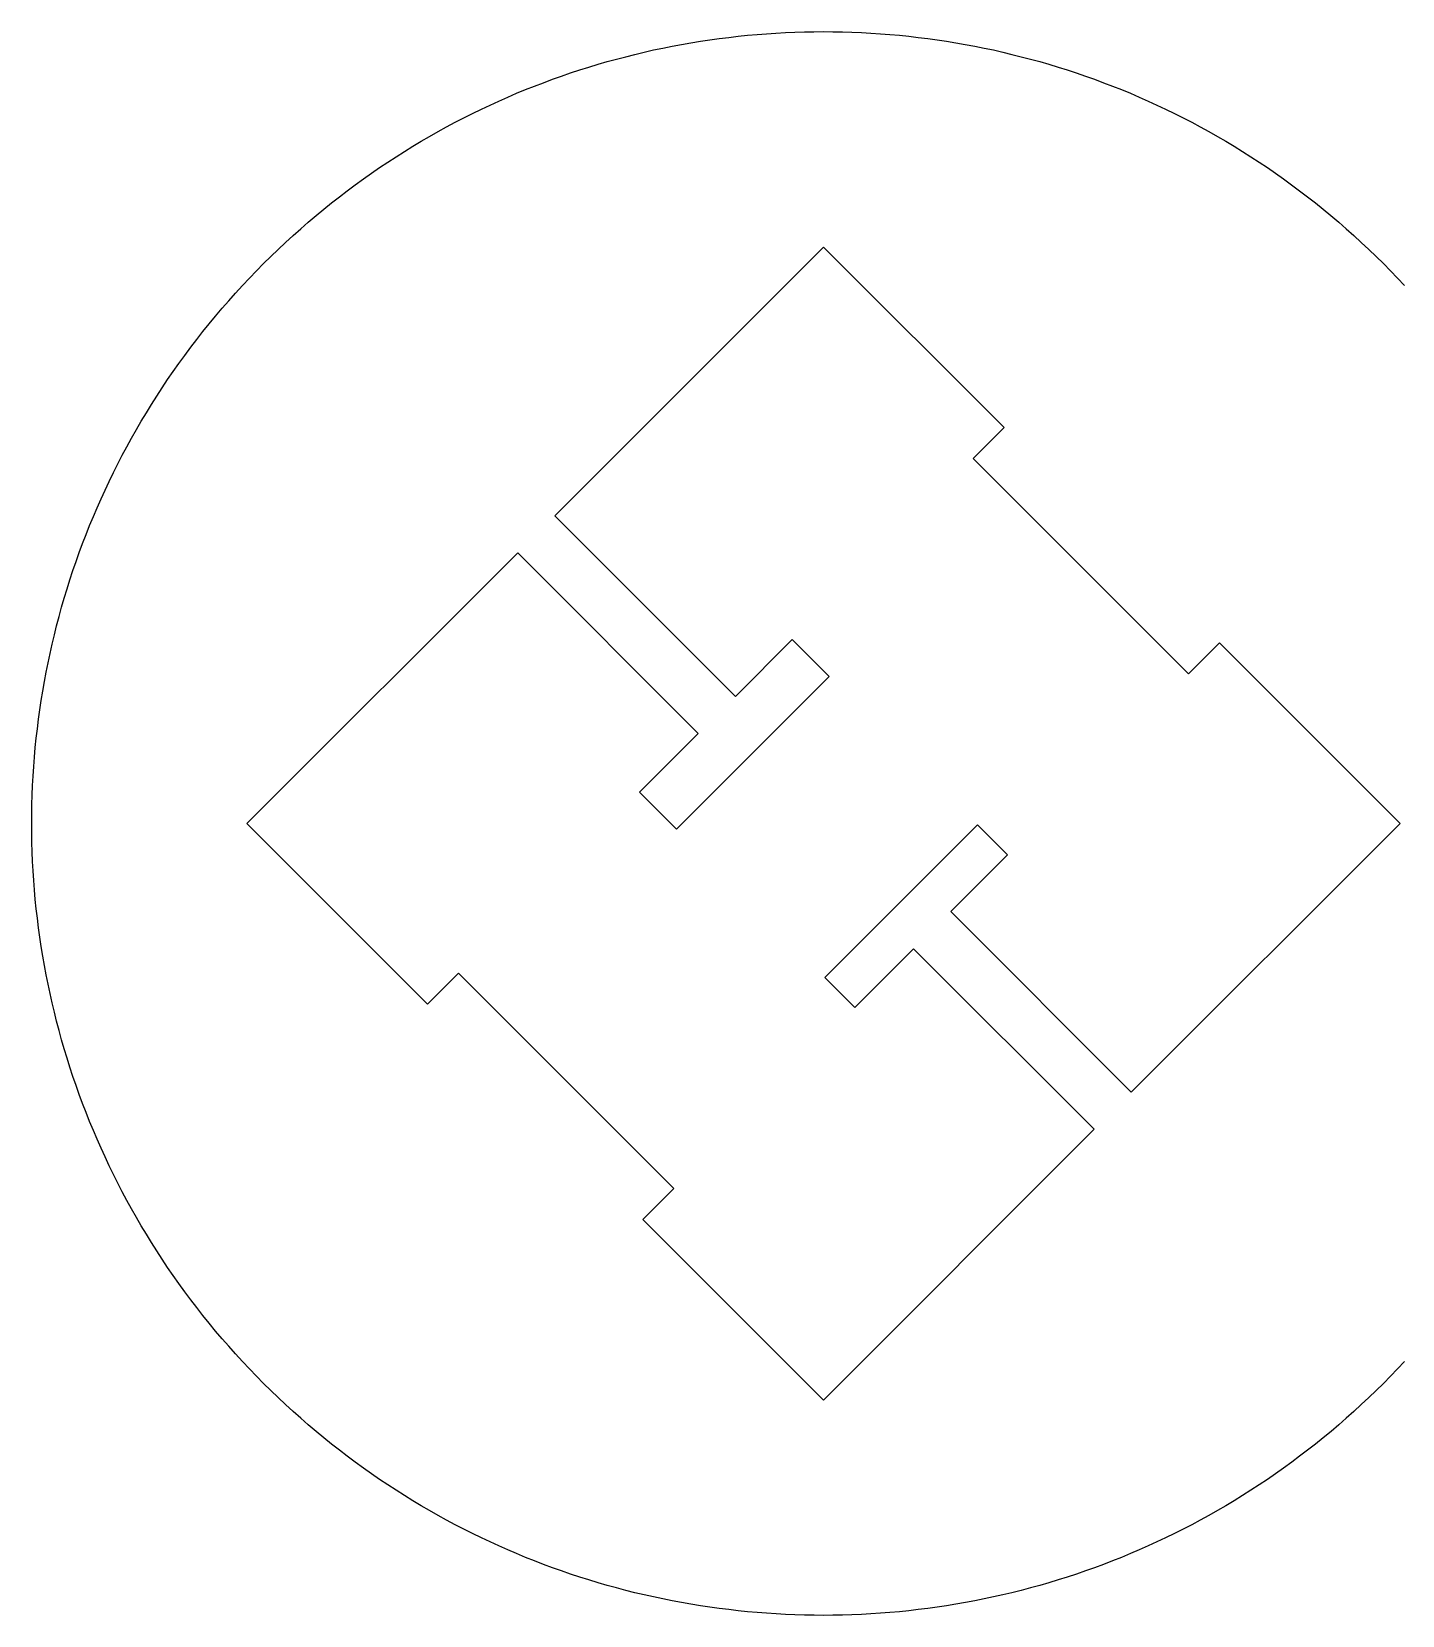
# Model space of a CAD drawing. Extents: x 14 to 324, y 11 to 161.
# Drawn here: x 58.8 to 110.3, y 45.7 to 105.1 of the extents above; entities that cross this region are included whole.
import ezdxf

# ---------------------------------------------------------------- set-up
doc = ezdxf.new("R2010")
doc.units = 0
doc.layers.add('Layer_1', color=7, linetype='CONTINUOUS')

msp = doc.modelspace()

# ---------------------------------------------------------------- linework, layer by layer
at = {"layer": 'Layer_1', "color": 7}
for p, q in [((82.864, 104.58), (83.216, 104.647)), ((83.216, 104.647), (83.567, 104.709)), ((83.567, 104.709), (83.921, 104.766)), ((83.921, 104.766), (84.273, 104.819)), ((84.273, 104.819), (84.627, 104.868)), ((84.627, 104.868), (84.982, 104.913)), ((84.982, 104.913), (85.336, 104.954)), ((85.336, 104.954), (85.692, 104.989)), ((85.692, 104.989), (86.045, 105.02)), ((86.045, 105.02), (86.401, 105.049)), ((86.401, 105.049), (86.757, 105.073)), ((86.757, 105.073), (87.115, 105.09)), ((87.115, 105.09), (87.47, 105.106)), ((87.47, 105.106), (87.826, 105.116)), ((87.826, 105.116), (88.182, 105.124)), ((88.182, 105.124), (88.539, 105.126)), ((88.539, 105.126), (88.895, 105.124)), ((88.895, 105.124), (89.251, 105.116)), ((89.251, 105.116), (89.608, 105.106)), ((89.608, 105.106), (89.964, 105.09)), ((89.964, 105.09), (90.32, 105.073)), ((90.32, 105.073), (90.675, 105.049)), ((90.675, 105.049), (91.031, 105.02)), ((91.031, 105.02), (91.387, 104.989)), ((91.387, 104.989), (91.743, 104.954)), ((91.743, 104.954), (92.096, 104.913)), ((92.096, 104.913), (92.45, 104.868)), ((92.45, 104.868), (92.804, 104.819)), ((92.804, 104.819), (93.157, 104.766)), ((93.157, 104.766), (93.509, 104.709)), ((93.509, 104.709), (93.861, 104.647)), ((93.861, 104.647), (94.213, 104.58)), ((80.081, 103.902), (80.425, 104.002)), ((80.425, 104.002), (80.771, 104.098)), ((80.771, 104.098), (81.118, 104.187)), ((81.118, 104.187), (81.466, 104.275)), ((81.466, 104.275), (81.814, 104.357)), ((81.814, 104.357), (82.164, 104.438)), ((82.164, 104.438), (82.514, 104.512)), ((82.514, 104.512), (82.864, 104.58)), ((94.213, 104.58), (94.565, 104.512)), ((94.565, 104.512), (94.914, 104.438)), ((94.914, 104.438), (95.264, 104.357)), ((95.264, 104.357), (95.612, 104.275)), ((95.612, 104.275), (95.96, 104.187)), ((95.96, 104.187), (96.306, 104.098)), ((96.306, 104.098), (96.652, 104.002)), ((96.652, 104.002), (96.998, 103.902)), ((78.371, 103.339), (78.711, 103.458)), ((78.711, 103.458), (79.051, 103.576)), ((79.051, 103.576), (79.393, 103.689)), ((79.393, 103.689), (79.737, 103.797)), ((79.737, 103.797), (80.081, 103.902)), ((96.998, 103.902), (97.342, 103.797)), ((97.342, 103.797), (97.686, 103.689)), ((97.686, 103.689), (98.026, 103.576)), ((98.026, 103.576), (98.368, 103.458)), ((98.368, 103.458), (98.708, 103.339)), ((76.692, 102.669), (77.024, 102.812)), ((77.024, 102.812), (77.358, 102.95)), ((77.358, 102.95), (77.694, 103.083)), ((77.694, 103.083), (78.032, 103.212)), ((78.032, 103.212), (78.371, 103.339)), ((98.708, 103.339), (99.046, 103.212)), ((99.046, 103.212), (99.382, 103.083)), ((99.382, 103.083), (99.718, 102.95)), ((99.718, 102.95), (100.055, 102.812)), ((100.055, 102.812), (100.387, 102.669)), ((75.373, 102.057), (75.701, 102.217)), ((75.701, 102.217), (76.029, 102.372)), ((76.029, 102.372), (76.36, 102.522)), ((76.36, 102.522), (76.692, 102.669)), ((100.387, 102.669), (100.719, 102.522)), ((100.719, 102.522), (101.049, 102.372)), ((101.049, 102.372), (101.378, 102.217)), ((101.378, 102.217), (101.706, 102.057)), ((74.399, 101.553), (74.722, 101.725)), ((74.722, 101.725), (75.046, 101.893)), ((75.046, 101.893), (75.373, 102.057)), ((101.706, 102.057), (102.032, 101.893)), ((102.032, 101.893), (102.355, 101.725)), ((102.355, 101.725), (102.677, 101.553)), ((73.444, 101.012), (73.76, 101.197)), ((73.76, 101.197), (74.079, 101.377)), ((74.079, 101.377), (74.399, 101.553)), ((102.677, 101.553), (103, 101.377)), ((103, 101.377), (103.318, 101.197)), ((103.318, 101.197), (103.635, 101.012)), ((72.193, 100.23), (72.502, 100.431)), ((72.502, 100.431), (72.814, 100.63)), ((72.814, 100.63), (73.127, 100.824)), ((73.127, 100.824), (73.444, 101.012)), ((103.635, 101.012), (103.952, 100.824)), ((103.952, 100.824), (104.264, 100.63)), ((104.264, 100.63), (104.577, 100.431)), ((104.577, 100.431), (104.888, 100.23)), ((71.577, 99.814), (71.884, 100.025)), ((71.884, 100.025), (72.193, 100.23)), ((104.888, 100.23), (105.195, 100.025)), ((105.195, 100.025), (105.501, 99.814)), ((70.672, 99.157), (70.973, 99.38)), ((70.973, 99.38), (71.274, 99.599)), ((71.274, 99.599), (71.577, 99.814)), ((105.501, 99.814), (105.804, 99.599)), ((105.804, 99.599), (106.105, 99.38)), ((106.105, 99.38), (106.406, 99.157)), ((69.787, 98.463), (70.08, 98.698)), ((70.08, 98.698), (70.375, 98.93)), ((70.375, 98.93), (70.672, 99.157)), ((106.406, 99.157), (106.703, 98.93)), ((106.703, 98.93), (106.998, 98.698)), ((106.998, 98.698), (107.292, 98.463)), ((69.208, 97.978), (69.498, 98.223)), ((69.498, 98.223), (69.787, 98.463)), ((107.292, 98.463), (107.581, 98.223)), ((107.581, 98.223), (107.87, 97.978)), ((68.358, 97.22), (68.64, 97.476)), ((68.64, 97.476), (68.923, 97.73)), ((68.923, 97.73), (69.208, 97.978)), ((107.87, 97.978), (108.155, 97.73)), ((108.155, 97.73), (108.439, 97.476)), ((108.439, 97.476), (108.72, 97.22)), ((67.805, 96.692), (68.081, 96.958)), ((68.081, 96.958), (68.358, 97.22)), ((88.539, 97.046), (78.455, 86.963)), ((95.315, 90.27), (88.539, 97.046)), ((108.72, 97.22), (108.998, 96.958)), ((108.998, 96.958), (109.275, 96.692)), ((67.262, 96.149), (67.532, 96.423)), ((67.532, 96.423), (67.805, 96.692)), ((109.275, 96.692), (109.547, 96.423)), ((109.547, 96.423), (109.817, 96.149)), ((66.734, 95.596), (66.996, 95.873)), ((66.996, 95.873), (67.262, 96.149)), ((109.817, 96.149), (110.083, 95.873)), ((110.083, 95.873), (110.344, 95.596)), ((66.224, 95.031), (66.478, 95.315)), ((66.478, 95.315), (66.734, 95.596)), ((65.732, 94.457), (65.976, 94.746)), ((65.976, 94.746), (66.224, 95.031)), ((65.257, 93.874), (65.491, 94.167)), ((65.491, 94.167), (65.732, 94.457)), ((64.797, 93.282), (65.024, 93.579)), ((65.024, 93.579), (65.257, 93.874)), ((64.356, 92.68), (64.575, 92.981)), ((64.575, 92.981), (64.797, 93.282)), ((63.93, 92.07), (64.141, 92.377)), ((64.141, 92.377), (64.356, 92.68)), ((63.523, 91.453), (63.724, 91.761)), ((63.724, 91.761), (63.93, 92.07)), ((63.132, 90.827), (63.324, 91.14)), ((63.324, 91.14), (63.523, 91.453)), ((62.757, 90.194), (62.943, 90.511)), ((62.943, 90.511), (63.132, 90.827)), ((62.401, 89.553), (62.577, 89.875)), ((62.577, 89.875), (62.757, 90.194)), ((94.16, 89.113), (95.315, 90.27)), ((62.061, 88.906), (62.227, 89.231)), ((62.227, 89.231), (62.401, 89.553)), ((61.737, 88.253), (61.897, 88.582)), ((61.897, 88.582), (62.061, 88.906)), ((102.238, 81.036), (94.16, 89.113)), ((61.582, 87.925), (61.737, 88.253)), ((61.285, 87.262), (61.432, 87.595)), ((61.432, 87.595), (61.582, 87.925)), ((61.004, 86.594), (61.143, 86.93)), ((61.143, 86.93), (61.285, 87.262)), ((78.455, 86.963), (85.232, 80.186)), ((60.74, 85.922), (60.871, 86.258)), ((60.871, 86.258), (61.004, 86.594)), ((60.494, 85.244), (60.615, 85.584)), ((60.615, 85.584), (60.74, 85.922)), ((77.065, 85.572), (66.906, 75.413)), ((83.841, 78.796), (77.065, 85.572)), ((60.378, 84.902), (60.494, 85.244)), ((60.158, 84.218), (60.265, 84.561)), ((60.265, 84.561), (60.378, 84.902)), ((59.952, 83.528), (60.052, 83.874)), ((60.052, 83.874), (60.158, 84.218)), ((59.857, 83.182), (59.952, 83.528)), ((59.679, 82.488), (59.765, 82.836)), ((59.765, 82.836), (59.857, 83.182)), ((59.517, 81.79), (59.597, 82.14)), ((59.597, 82.14), (59.679, 82.488)), ((85.232, 80.186), (87.365, 82.32)), ((87.365, 82.32), (88.752, 80.932)), ((103.395, 82.191), (102.238, 81.036)), ((110.172, 75.413), (103.395, 82.191)), ((59.372, 81.089), (59.442, 81.44)), ((59.442, 81.44), (59.517, 81.79)), ((59.307, 80.737), (59.372, 81.089)), ((88.752, 80.932), (83.02, 75.202)), ((59.188, 80.033), (59.245, 80.385)), ((59.245, 80.385), (59.307, 80.737)), ((59.087, 79.326), (59.135, 79.679)), ((59.135, 79.679), (59.188, 80.033)), ((59.042, 78.972), (59.087, 79.326)), ((58.965, 78.262), (59.001, 78.618)), ((59.001, 78.618), (59.042, 78.972)), ((81.632, 76.59), (83.841, 78.796)), ((58.905, 77.551), (58.932, 77.907)), ((58.932, 77.907), (58.965, 78.262)), ((58.881, 77.195), (58.905, 77.551)), ((58.848, 76.484), (58.862, 76.84)), ((58.862, 76.84), (58.881, 77.195)), ((58.831, 75.771), (58.836, 76.128)), ((58.836, 76.128), (58.848, 76.484)), ((83.02, 75.202), (81.632, 76.59)), ((58.829, 75.415), (58.831, 75.771)), ((58.831, 75.057), (58.829, 75.415)), ((58.836, 74.702), (58.831, 75.057)), ((66.906, 75.413), (73.682, 68.637)), ((88.586, 69.638), (94.316, 75.366)), ((94.316, 75.366), (95.444, 74.24)), ((100.09, 65.332), (110.172, 75.413)), ((58.848, 74.346), (58.836, 74.702)), ((58.862, 73.99), (58.848, 74.346)), ((58.881, 73.633), (58.862, 73.99)), ((95.444, 74.24), (93.312, 72.108)), ((58.905, 73.277), (58.881, 73.633)), ((58.932, 72.921), (58.905, 73.277)), ((58.965, 72.567), (58.932, 72.921)), ((59.001, 72.212), (58.965, 72.567)), ((59.042, 71.858), (59.001, 72.212)), ((93.312, 72.108), (100.09, 65.332)), ((59.087, 71.502), (59.042, 71.858)), ((59.135, 71.149), (59.087, 71.502)), ((59.188, 70.797), (59.135, 71.149)), ((59.245, 70.443), (59.188, 70.797)), ((91.918, 70.717), (89.712, 68.51)), ((98.698, 63.941), (91.918, 70.717)), ((59.307, 70.091), (59.245, 70.443)), ((59.372, 69.739), (59.307, 70.091)), ((59.442, 69.39), (59.372, 69.739)), ((73.682, 68.637), (74.839, 69.794)), ((74.839, 69.794), (82.918, 61.715)), ((89.712, 68.51), (88.586, 69.638)), ((59.517, 69.04), (59.442, 69.39)), ((59.597, 68.69), (59.517, 69.04)), ((59.679, 68.342), (59.597, 68.69)), ((59.765, 67.994), (59.679, 68.342)), ((59.857, 67.646), (59.765, 67.994)), ((59.952, 67.3), (59.857, 67.646)), ((60.052, 66.956), (59.952, 67.3)), ((60.158, 66.612), (60.052, 66.956)), ((60.265, 66.268), (60.158, 66.612)), ((60.378, 65.926), (60.265, 66.268)), ((60.494, 65.586), (60.378, 65.926)), ((60.615, 65.246), (60.494, 65.586)), ((60.74, 64.908), (60.615, 65.246)), ((60.871, 64.57), (60.74, 64.908)), ((61.004, 64.234), (60.871, 64.57)), ((61.143, 63.9), (61.004, 64.234)), ((61.285, 63.567), (61.143, 63.9)), ((88.539, 53.782), (98.698, 63.941)), ((61.432, 63.235), (61.285, 63.567)), ((61.582, 62.905), (61.432, 63.235)), ((61.737, 62.575), (61.582, 62.905)), ((61.897, 62.248), (61.737, 62.575)), ((62.061, 61.922), (61.897, 62.248)), ((62.227, 61.597), (62.061, 61.922)), ((62.401, 61.275), (62.227, 61.597)), ((62.577, 60.954), (62.401, 61.275)), ((82.918, 61.715), (81.761, 60.56)), ((62.757, 60.636), (62.577, 60.954)), ((62.943, 60.317), (62.757, 60.636)), ((63.132, 60.003), (62.943, 60.317)), ((81.761, 60.56), (88.539, 53.782)), ((63.324, 59.688), (63.132, 60.003)), ((63.523, 59.377), (63.324, 59.688)), ((63.724, 59.066), (63.523, 59.377)), ((63.93, 58.76), (63.724, 59.066)), ((64.141, 58.453), (63.93, 58.76)), ((64.356, 58.15), (64.141, 58.453)), ((64.575, 57.847), (64.356, 58.15)), ((64.797, 57.548), (64.575, 57.847)), ((65.024, 57.251), (64.797, 57.548)), ((65.257, 56.956), (65.024, 57.251)), ((65.491, 56.663), (65.257, 56.956)), ((65.732, 56.371), (65.491, 56.663)), ((65.976, 56.084), (65.732, 56.371)), ((66.224, 55.799), (65.976, 56.084)), ((66.478, 55.515), (66.224, 55.799)), ((66.734, 55.234), (66.478, 55.515)), ((66.996, 54.956), (66.734, 55.234)), ((67.262, 54.679), (66.996, 54.956)), ((67.532, 54.407), (67.262, 54.679)), ((109.817, 54.679), (109.547, 54.407)), ((110.083, 54.956), (109.817, 54.679)), ((110.344, 55.234), (110.083, 54.956)), ((67.805, 54.136), (67.532, 54.407)), ((68.081, 53.872), (67.805, 54.136)), ((109.275, 54.136), (108.998, 53.872)), ((109.547, 54.407), (109.275, 54.136)), ((68.358, 53.61), (68.081, 53.872)), ((68.64, 53.352), (68.358, 53.61)), ((108.72, 53.61), (108.439, 53.352)), ((108.998, 53.872), (108.72, 53.61)), ((68.923, 53.1), (68.64, 53.352)), ((69.208, 52.852), (68.923, 53.1)), ((108.155, 53.1), (107.87, 52.852)), ((108.439, 53.352), (108.155, 53.1)), ((69.498, 52.607), (69.208, 52.852)), ((69.787, 52.367), (69.498, 52.607)), ((70.08, 52.13), (69.787, 52.367)), ((107.292, 52.367), (106.998, 52.13)), ((107.583, 52.607), (107.292, 52.367)), ((107.87, 52.852), (107.583, 52.607)), ((70.375, 51.9), (70.08, 52.13)), ((70.672, 51.673), (70.375, 51.9)), ((106.703, 51.9), (106.406, 51.673)), ((106.998, 52.13), (106.703, 51.9)), ((70.973, 51.448), (70.672, 51.673)), ((71.274, 51.229), (70.973, 51.448)), ((71.579, 51.016), (71.274, 51.229)), ((105.804, 51.229), (105.501, 51.016)), ((106.107, 51.448), (105.804, 51.229)), ((106.406, 51.673), (106.107, 51.448)), ((71.884, 50.805), (71.579, 51.016)), ((72.193, 50.6), (71.884, 50.805)), ((72.502, 50.397), (72.193, 50.6)), ((104.888, 50.6), (104.577, 50.397)), ((105.195, 50.805), (104.888, 50.6)), ((105.501, 51.016), (105.195, 50.805)), ((72.814, 50.199), (72.502, 50.397)), ((73.127, 50.006), (72.814, 50.199)), ((73.444, 49.818), (73.127, 50.006)), ((103.952, 50.006), (103.637, 49.818)), ((104.266, 50.199), (103.952, 50.006)), ((104.577, 50.397), (104.266, 50.199)), ((73.76, 49.633), (73.444, 49.818)), ((74.079, 49.453), (73.76, 49.633)), ((74.399, 49.275), (74.079, 49.453)), ((103, 49.453), (102.679, 49.275)), ((103.318, 49.633), (103, 49.453)), ((103.637, 49.818), (103.318, 49.633)), ((74.724, 49.103), (74.399, 49.275)), ((75.046, 48.935), (74.724, 49.103)), ((75.373, 48.773), (75.046, 48.935)), ((75.701, 48.612), (75.373, 48.773)), ((101.706, 48.773), (101.378, 48.612)), ((102.032, 48.935), (101.706, 48.773)), ((102.357, 49.103), (102.032, 48.935)), ((102.679, 49.275), (102.357, 49.103)), ((76.029, 48.458), (75.701, 48.612)), ((76.36, 48.308), (76.029, 48.458)), ((76.692, 48.161), (76.36, 48.308)), ((77.024, 48.018), (76.692, 48.161)), ((100.387, 48.161), (100.055, 48.018)), ((100.719, 48.308), (100.387, 48.161)), ((101.049, 48.458), (100.719, 48.308)), ((101.378, 48.612), (101.049, 48.458)), ((77.36, 47.88), (77.024, 48.018)), ((77.694, 47.747), (77.36, 47.88)), ((78.032, 47.616), (77.694, 47.747)), ((78.371, 47.491), (78.032, 47.616)), ((99.046, 47.616), (98.708, 47.491)), ((99.384, 47.747), (99.046, 47.616)), ((99.72, 47.88), (99.384, 47.747)), ((100.055, 48.018), (99.72, 47.88)), ((78.711, 47.369), (78.371, 47.491)), ((79.051, 47.252), (78.711, 47.369)), ((79.393, 47.141), (79.051, 47.252)), ((79.737, 47.031), (79.393, 47.141)), ((80.081, 46.928), (79.737, 47.031)), ((97.342, 47.031), (96.998, 46.928)), ((97.686, 47.141), (97.342, 47.031)), ((98.028, 47.252), (97.686, 47.141)), ((98.368, 47.369), (98.028, 47.252)), ((98.708, 47.491), (98.368, 47.369)), ((80.425, 46.828), (80.081, 46.928)), ((80.771, 46.732), (80.425, 46.828)), ((81.118, 46.64), (80.771, 46.732)), ((81.466, 46.554), (81.118, 46.64)), ((81.814, 46.47), (81.466, 46.554)), ((82.164, 46.392), (81.814, 46.47)), ((82.514, 46.318), (82.164, 46.392)), ((94.914, 46.392), (94.565, 46.318)), ((95.264, 46.47), (94.914, 46.392)), ((95.612, 46.554), (95.264, 46.47)), ((95.96, 46.64), (95.612, 46.554)), ((96.308, 46.732), (95.96, 46.64)), ((96.654, 46.828), (96.308, 46.732)), ((96.998, 46.928), (96.654, 46.828)), ((82.866, 46.248), (82.514, 46.318)), ((83.216, 46.183), (82.866, 46.248)), ((83.567, 46.121), (83.216, 46.183)), ((83.921, 46.064), (83.567, 46.121)), ((84.275, 46.011), (83.921, 46.064)), ((84.629, 45.962), (84.275, 46.011)), ((84.982, 45.917), (84.629, 45.962)), ((85.336, 45.876), (84.982, 45.917)), ((85.692, 45.841), (85.336, 45.876)), ((86.047, 45.808), (85.692, 45.841)), ((86.403, 45.781), (86.047, 45.808)), ((86.759, 45.757), (86.403, 45.781)), ((87.115, 45.738), (86.759, 45.757)), ((90.32, 45.757), (89.964, 45.738)), ((90.675, 45.781), (90.32, 45.757)), ((91.031, 45.808), (90.675, 45.781)), ((91.387, 45.841), (91.031, 45.808)), ((91.743, 45.876), (91.387, 45.841)), ((92.096, 45.917), (91.743, 45.876)), ((92.45, 45.962), (92.096, 45.917)), ((92.804, 46.011), (92.45, 45.962)), ((93.157, 46.064), (92.804, 46.011)), ((93.511, 46.121), (93.157, 46.064)), ((93.863, 46.183), (93.511, 46.121)), ((94.213, 46.248), (93.863, 46.183)), ((94.565, 46.318), (94.213, 46.248)), ((87.47, 45.724), (87.115, 45.738)), ((87.826, 45.712), (87.47, 45.724)), ((88.184, 45.706), (87.826, 45.712)), ((88.539, 45.704), (88.184, 45.706)), ((88.895, 45.706), (88.539, 45.704)), ((89.253, 45.712), (88.895, 45.706)), ((89.608, 45.724), (89.253, 45.712)), ((89.964, 45.738), (89.608, 45.724))]:
    msp.add_line(p, q, dxfattribs=at)

doc.saveas('drawing.dxf')
